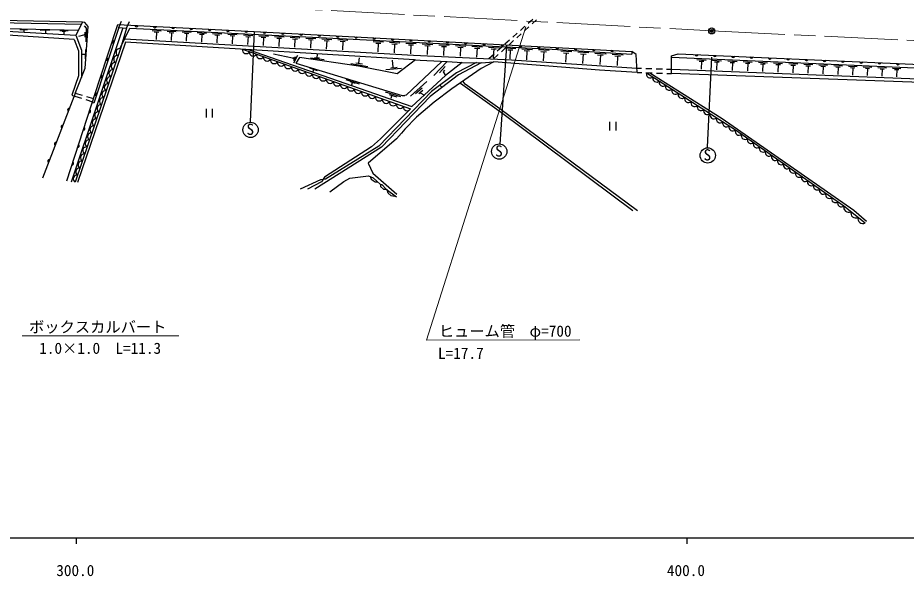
# Model space of a CAD drawing. Units: millimetres, scale not verified. Extents: x 40000 to 680000, y 20000 to 380000.
# Drawn here: x 358424 to 503916, y 198715 to 290160 of the extents above; entities that cross this region are included whole.
import ezdxf
from ezdxf.enums import TextEntityAlignment as Align

# ---------------------------------------------------------------- set-up
doc = ezdxf.new("R2010")
doc.units = ezdxf.units.MM
doc.header["$LTSCALE"] = 1000
doc.header["$PDMODE"] = 32
doc.header["$PDSIZE"] = 500
doc.linetypes.add('CHAIN', pattern=[18.5, 12, -1.5, 3.5, -1.5])
for name, color, linetype, lineweight in [('M-BGD', 7, 'Continuous', 25), ('M-BMK', 2, 'CHAIN', 13), ('M-BMK-SRVR', 3, 'Continuous', 25), ('M-STR-HTXT', 7, 'Continuous', 13), ('M-STR-STRC', 7, 'Continuous', 25), ('M-TTL-BAND', 7, 'Continuous', 25)]:
    doc.layers.add(name, color=color, linetype=linetype, lineweight=lineweight)
doc.styles.add('ＭＳ ゴシック', font='')
doc.styles.get('ＭＳ ゴシック').set_extended_font_data('MS Gothic')

msp = doc.modelspace()

# ---------------------------------------------------------------- linework, layer by layer
at = {"layer": 'M-BGD'}
for p, q in [((368839, 289069), (336931, 289674)), ((374992, 288580), (375401, 289608)), ((376256, 288458), (376707, 289563)), ((442748, 289897), (442004, 289229)), ((442655, 289165), (443397, 289836)), ((367680, 286623), (325234, 289223)), ((356686, 288421), (368373, 288144)), ((358735, 288233), (360030, 288259)), ((359416, 288247), (359416, 287884)), ((362116, 288125), (363686, 288167)), ((365310, 288080), (366662, 288083)), ((375604, 288521), (367156, 263230)), ((380415, 288103), (381880, 288030)), ((441483, 288762), (440738, 288094)), ((441395, 288024), (442137, 288695)), ((362943, 288047), (362948, 287678)), ((365976, 287893), (365969, 287522)), ((369425, 287809), (369418, 286991)), ((380770, 287865), (381503, 287828)), ((381137, 287847), (381074, 286601)), ((382872, 287980), (384351, 287906)), ((383231, 287740), (383970, 287703)), ((383601, 287721), (383538, 286464)), ((385343, 287856), (386836, 287781)), ((385705, 287614), (386452, 287576)), ((386078, 287595), (386015, 286326)), ((387828, 287732), (389335, 287656)), ((388194, 287487), (388947, 287449)), ((388570, 287468), (388506, 286187)), ((390327, 287607), (391849, 287530)), ((390696, 287359), (391457, 287321)), ((391076, 287340), (391012, 286047)), ((392840, 287481), (394376, 287404)), ((393213, 287231), (393981, 287192)), ((393597, 287212), (393531, 285906)), ((395368, 287354), (396918, 287276)), ((395744, 287102), (396519, 287063)), ((396131, 287083), (396065, 285765)), ((397155, 287923), (396478, 273107)), ((397910, 287227), (399474, 287148)), ((398289, 286972), (399072, 286933)), ((398680, 286953), (398614, 285623)), ((400466, 287098), (402045, 287019)), ((400849, 286842), (401639, 286802)), ((401244, 286822), (401176, 285480)), ((403037, 286970), (404631, 286890)), ((403423, 286711), (404220, 286671)), ((403822, 286691), (403754, 285336)), ((405622, 286840), (407231, 286759)), ((408222, 286710), (409845, 286628)), ((440217, 287626), (439473, 286959)), ((440135, 286882), (440877, 287554)), ((406012, 286579), (406816, 286538)), ((406414, 286558), (406346, 285191)), ((408616, 286446), (409427, 286405)), ((409021, 286426), (408952, 285046)), ((410837, 286579), (412475, 286497)), ((411234, 286312), (412053, 286271)), ((411643, 286292), (411574, 284899)), ((416634, 286289), (418306, 286206)), ((417040, 286017), (417876, 285976)), ((417458, 285997), (417387, 284575)), ((419297, 286156), (420985, 286072)), ((419707, 285882), (420551, 285840)), ((420129, 285861), (420057, 284426)), ((421978, 286023), (423678, 285938)), ((422391, 285747), (423240, 285704)), ((422815, 285725), (422743, 284281)), ((424674, 285888), (426379, 285803)), ((425088, 285611), (425940, 285569)), ((425514, 285590), (425442, 284141)), ((427375, 285754), (429085, 285668)), ((427790, 285476), (428645, 285433)), ((428217, 285455), (428145, 284001)), ((430081, 285619), (431796, 285533)), ((430497, 285340), (431355, 285297)), ((430926, 285319), (430853, 283861)), ((432792, 285484), (434512, 285398)), ((433209, 285204), (434069, 285161)), ((433639, 285183), (433567, 283721)), ((435509, 285348), (437234, 285262)), ((437686, 285356), (436942, 284689)), ((438473, 285553), (437372, 269466)), ((437615, 284600), (438357, 285271)), ((438952, 286491), (438207, 285824)), ((438230, 285213), (439960, 285126)), ((438875, 285741), (439617, 286412)), ((375220, 285122), (367829, 263253)), ((369381, 284148), (369011, 284154)), ((369516, 284965), (369438, 283410)), ((395204, 284998), (422725, 275223)), ((396133, 284941), (422979, 275647)), ((403391, 283524), (400302, 284196)), ((403870, 283774), (403563, 283119)), ((404228, 283992), (403589, 282739)), ((407432, 283634), (407505, 284161)), ((436420, 284221), (435547, 283438)), ((435927, 285068), (436789, 285025)), ((436269, 283381), (437097, 284130)), ((436358, 285047), (436285, 283580)), ((438649, 284932), (439515, 284888)), ((439082, 284910), (439009, 283439)), ((440954, 285077), (442694, 284990)), ((441376, 284794), (442246, 284751)), ((441811, 284772), (441737, 283293)), ((443672, 284941), (445454, 284853)), ((444104, 284652), (444996, 284607)), ((444550, 284630), (444474, 283114)), ((447333, 284740), (449140, 284627)), ((447768, 284441), (448671, 284384)), ((448220, 284413), (448123, 282877)), ((450135, 284564), (451948, 284450)), ((450571, 284264), (451478, 284207)), ((451025, 284235), (450928, 282694)), ((452943, 284388), (454763, 284273)), ((453381, 284086), (454291, 284029)), ((453836, 284057), (453739, 282510)), ((455758, 284211), (457584, 284096)), ((456197, 283908), (457110, 283850)), ((456654, 283879), (456556, 282327)), ((403578, 283639), (403464, 283368)), ((408600, 283274), (406361, 283563)), ((407851, 283520), (407033, 283599)), ((415766, 282153), (412949, 282636)), ((414876, 282543), (413792, 282738)), ((414276, 282769), (414401, 283596)), ((419924, 282090), (419807, 283198)), ((427889, 283013), (422047, 277509)), ((423233, 283267), (428736, 283013)), ((428736, 283013), (426535, 280727)), ((431191, 282843), (428482, 280727)), ((428736, 283013), (431191, 282843)), ((433562, 282843), (430260, 281150)), ((434324, 282759), (430599, 280811)), ((431191, 282843), (434324, 282759)), ((434324, 282759), (436356, 282928)), ((436356, 282928), (434324, 281827)), ((469623, 283311), (471160, 283244)), ((469997, 283063), (470766, 283030)), ((470381, 283047), (470324, 281740)), ((472001, 283690), (471323, 268958)), ((472166, 283200), (473690, 283133)), ((472537, 282955), (473299, 282921)), ((472918, 282938), (472861, 281642)), ((474695, 283090), (476206, 283024)), ((475063, 282846), (475819, 282814)), ((475441, 282830), (475385, 281546)), ((477212, 282980), (478710, 282915)), ((477577, 282739), (478326, 282706)), ((477951, 282723), (477896, 281449)), ((479716, 282871), (481201, 282806)), ((480077, 282632), (480820, 282599)), ((480449, 282616), (480394, 281353)), ((482206, 282762), (483679, 282698)), ((482565, 282525), (483301, 282493)), ((482933, 282509), (482879, 281258)), ((484684, 282654), (486144, 282591)), ((485040, 282419), (485770, 282388)), ((485405, 282403), (485351, 281163)), ((487150, 282547), (488597, 282484)), ((487502, 282314), (488225, 282282)), ((487864, 282298), (487810, 281068)), ((489602, 282440), (491037, 282377)), ((492042, 282334), (493464, 282272)), ((406204, 281943), (407468, 281553)), ((406859, 281680), (406727, 281325)), ((421242, 281841), (418684, 281615)), ((430599, 280811), (425942, 277255)), ((430260, 281150), (426196, 278102)), ((428397, 282166), (427466, 281150)), ((428313, 281573), (428059, 281319)), ((428059, 281319), (428482, 280727)), ((434324, 281827), (429498, 278525)), ((459804, 281915), (460583, 281889)), ((459835, 281212), (460595, 281187)), ((461282, 281865), (462282, 281832)), ((461295, 281164), (462294, 281131)), ((462981, 281809), (463981, 281776)), ((462994, 281108), (463993, 281075)), ((464680, 281753), (465459, 281727)), ((464693, 281052), (465452, 281027)), ((465459, 281727), (510812, 279984)), ((489951, 282209), (490669, 282178)), ((490310, 282193), (490257, 280974)), ((492388, 282105), (493099, 282074)), ((492744, 282089), (492691, 280881)), ((494469, 282228), (495879, 282166)), ((494812, 282001), (495517, 281970)), ((495165, 281986), (495112, 280788)), ((496884, 282122), (498281, 282062)), ((497224, 281898), (497923, 281867)), ((497573, 281882), (497522, 280695)), ((499286, 282018), (500671, 281957)), ((499623, 281795), (500316, 281765)), ((499969, 281780), (499918, 280603)), ((501676, 281914), (503048, 281854)), ((502010, 281693), (502696, 281663)), ((502353, 281678), (502302, 280511)), ((412143, 280042), (414333, 279366)), ((412835, 279709), (413652, 279444)), ((413194, 279501), (413069, 279137)), ((425434, 279711), (422725, 277340)), ((428482, 280727), (422979, 275647)), ((430937, 279457), (437626, 274631)), ((431699, 279287), (431361, 279711)), ((367861, 277920), (362481, 263918)), ((426196, 278102), (417560, 269127)), ((418576, 278032), (421073, 277267)), ((424672, 278610), (423571, 277679)), ((424757, 278271), (424079, 277679)), ((429498, 278525), (426619, 276324)), ((427551, 279118), (427889, 278779)), ((437372, 275223), (431699, 279287)), ((367258, 277496), (367641, 277348)), ((367641, 277348), (367757, 277312)), ((367757, 277312), (368883, 276969)), ((367817, 277807), (368994, 277463)), ((369552, 276765), (370678, 276422)), ((369665, 277267), (370842, 276924)), ((425942, 277255), (417983, 268958)), ((419216, 277618), (420480, 277228)), ((419622, 277337), (419489, 276955)), ((422047, 277509), (421793, 277425)), ((424333, 277848), (425011, 277509)), ((389251, 275236), (389251, 273836)), ((390301, 273836), (390301, 275236)), ((422725, 275223), (417814, 270313)), ((426619, 276324), (423741, 273869)), ((459893, 258544), (437372, 275223)), ((423741, 273869), (421793, 271921)), ((437626, 274631), (459131, 258629)), ((455340, 273118), (455340, 271718)), ((456390, 271718), (456390, 273118)), ((421285, 271244), (420439, 270313)), ((421793, 271921), (421285, 271244)), ((420439, 270313), (415782, 266333)), ((417814, 270313), (416375, 269043)), ((417983, 268958), (407061, 262100)), ((416375, 269043), (408670, 264047)), ((417560, 269127), (408839, 263709)), ((415782, 266333), (416544, 264725)), ((407993, 263624), (404691, 262100)), ((408839, 263709), (407993, 263624)), ((408670, 264047), (408162, 263285)), ((409517, 261677), (411803, 263370)), ((411803, 263370), (412819, 263878)), ((412819, 263878), (415867, 264301)), ((415867, 264301), (416629, 263963)), ((416205, 264047), (416290, 263709)), ((416290, 263709), (416967, 263285)), ((416544, 264725), (420523, 261253)), ((416629, 263963), (417814, 262862)), ((408162, 263285), (405876, 262100)), ((416967, 263285), (417306, 263285)), ((417814, 262862), (418068, 262862)), ((417814, 262862), (417814, 262523)), ((417814, 262523), (418322, 262100)), ((418068, 262862), (418745, 262100)), ((418322, 262100), (418745, 262100)), ((418745, 262100), (420439, 260830)), ((419084, 261423), (418915, 262015)), ((419592, 260999), (419084, 261423)), ((420439, 260830), (419592, 260999))]:
    msp.add_line(p, q, dxfattribs=at)
for points in [[(369027, 289444), (336947, 290112), (336912, 289112), (367951, 287306)], [(366450, 263444), (371822, 279933), (374797, 289043), (397155, 287923), (458981, 284652)], [(367861, 277920), (369467, 281896), (369941, 288742), (369417, 289381), (369027, 289444), (367951, 287306), (368882, 284845), (368850, 280368)], [(369270, 288850), (369598, 288464), (369563, 286205)], [(374992, 288580), (370870, 276189), (370635, 276291)], [(374992, 288580), (376256, 288458), (375220, 285122)], [(375220, 285122), (375313, 285423), (376797, 288485)], [(376797, 288485), (413359, 286653), (445933, 285029), (458993, 284207)], [(365677, 287955), (365719, 287955), (366222, 287959)], [(367680, 286623), (368393, 284739), (368347, 280679), (367258, 277496)], [(369276, 287348), (369210, 287310), (368343, 287071)], [(375927, 286688), (423251, 284048), (439272, 283253), (459804, 281915)], [(423412, 283258), (394885, 285018), (376068, 286150), (368182, 263180)], [(459835, 281212), (459706, 284137), (458981, 284652), (458993, 284207)], [(510906, 279376), (465452, 281027), (465479, 283950), (466585, 284266)], [(466585, 284266), (516112, 282081), (548214, 280269)], [(423579, 283251), (420545, 280956), (414226, 282219), (404554, 283641), (403975, 282746), (421356, 277439), (421793, 277425)], [(459835, 281212), (453682, 281558), (436356, 282928)], [(465476, 283692), (530296, 280866), (547679, 279945)], [(420533, 282005), (420361, 281989), (419534, 281919)], [(461406, 281160), (475964, 271805), (493717, 259369), (497192, 256565)], [(461944, 281143), (473772, 273657), (495327, 258666), (497416, 256841)]]:
    msp.add_lwpolyline(points, dxfattribs=at)
for centre in [(396546, 271807), (437266, 268257), (471409, 267618)]:
    msp.add_circle(centre, 1250, dxfattribs=at)
for centre, radius, start, end in [((377870, 288945), 256, 189.81371, 344.45295), ((380867, 288795), 256, 189.81371, 344.45295), ((383863, 288645), 256, 189.81371, 344.45295), ((386859, 288495), 256, 189.81371, 344.45295), ((389855, 288345), 256, 189.81371, 344.45295), ((392852, 288195), 256, 189.81371, 344.45295), ((395848, 288045), 256, 189.81371, 344.45295), ((398844, 287890), 256, 189.6517, 344.29093), ((401840, 287732), 256, 189.6517, 344.29093), ((404836, 287573), 256, 189.6517, 344.29093), ((407831, 287415), 256, 189.6517, 344.29093), ((410827, 287256), 256, 189.6517, 344.29093), ((413823, 287098), 256, 189.6517, 344.29093), ((416819, 286939), 256, 189.6517, 344.29093), ((419815, 286781), 256, 189.6517, 344.29093), ((373835, 286279), 256, 264.59388, 59.23312), ((422810, 286622), 256, 189.6517, 344.29093), ((425806, 286464), 256, 189.6517, 344.29093), ((428802, 286305), 256, 189.6517, 344.29093), ((431798, 286147), 256, 189.6517, 344.29093), ((434794, 285988), 256, 189.6517, 344.29093), ((437789, 285830), 256, 189.6517, 344.29093), ((440785, 285671), 256, 189.6517, 344.29093), ((443781, 285513), 256, 189.6517, 344.29093), ((446777, 285354), 256, 189.6517, 344.29093), ((374750, 283358), 619, 82.41265, 240.23777), ((375139, 284509), 619, 82.41265, 240.23777), ((395818, 284908), 620, 171.62054, 329.27033), ((396964, 284501), 620, 171.62054, 329.27033), ((398111, 284093), 620, 171.62054, 329.27033), ((399258, 283686), 620, 171.62054, 329.27033), ((449773, 285196), 256, 189.6517, 344.29093), ((452769, 285037), 256, 189.6517, 344.29093), ((455764, 284879), 256, 189.6517, 344.29093), ((469584, 284190), 256, 190.1547, 344.79393), ((472581, 284058), 256, 190.1547, 344.79393), ((475578, 283926), 256, 190.1547, 344.79393), ((478575, 283793), 256, 190.1547, 344.79393), ((372904, 283428), 256, 264.59388, 59.23312), ((374360, 282207), 619, 82.41265, 240.23777), ((400404, 283279), 620, 171.62054, 329.27033), ((401551, 282872), 620, 171.62054, 329.27033), ((402698, 282464), 620, 171.62054, 329.27033), ((481573, 283661), 256, 190.1547, 344.79393), ((484570, 283529), 256, 190.1547, 344.79393), ((487567, 283397), 256, 190.1547, 344.79393), ((490564, 283265), 256, 190.1547, 344.79393), ((493561, 283132), 256, 190.1547, 344.79393), ((496558, 283000), 256, 190.1547, 344.79393), ((499555, 282868), 256, 190.1547, 344.79393), ((502552, 282736), 256, 190.1547, 344.79393), ((373971, 281056), 619, 82.41265, 240.23777), ((403844, 282057), 620, 171.62054, 329.27033), ((404991, 281650), 620, 171.62054, 329.27033), ((406138, 281242), 620, 171.62054, 329.27033), ((407285, 280835), 620, 171.62054, 329.27033), ((461997, 280937), 632, 159.32666, 315.22388), ((371973, 280576), 256, 264.59388, 59.23312), ((373193, 278754), 619, 82.41265, 240.23777), ((373582, 279905), 619, 82.41265, 240.23777), ((408431, 280428), 620, 171.62054, 329.27033), ((409578, 280020), 620, 171.62054, 329.27033), ((410725, 279613), 620, 171.62054, 329.27033), ((463037, 280269), 632, 159.32666, 315.22388), ((464077, 279601), 632, 159.32666, 315.22388), ((371043, 277723), 256, 264.63744, 59.27667), ((372804, 277603), 619, 82.41265, 240.23777), ((411871, 279206), 620, 171.62054, 329.27033), ((413018, 278799), 620, 171.62054, 329.27033), ((414165, 278391), 620, 171.62054, 329.27033), ((415311, 277984), 620, 171.62054, 329.27033), ((465117, 278932), 632, 159.32666, 315.22388), ((466156, 278264), 632, 159.32666, 315.22388), ((372415, 276452), 619, 82.41265, 240.23777), ((416458, 277577), 620, 171.62054, 329.27033), ((417605, 277169), 620, 171.62054, 329.27033), ((418751, 276762), 620, 171.62054, 329.27033), ((419898, 276355), 620, 171.62054, 329.27033), ((467196, 277596), 632, 159.32666, 315.22388), ((468236, 276928), 632, 159.32666, 315.22388), ((469276, 276260), 632, 159.32666, 315.22388), ((366838, 275099), 256, 81.6632, 236.30243), ((370114, 274871), 256, 264.63744, 59.27667), ((372026, 275301), 619, 82.41265, 240.23777), ((421045, 275948), 620, 171.62054, 329.27033), ((422192, 275540), 620, 171.62054, 329.27033), ((470316, 275591), 632, 159.32666, 315.22388), ((471356, 274923), 632, 159.32666, 315.22388), ((371248, 272999), 619, 82.41265, 240.23777), ((371637, 274150), 619, 82.41265, 240.23777), ((472395, 274255), 632, 159.32666, 315.22388), ((473435, 273587), 632, 159.32666, 315.22388), ((365762, 272299), 256, 81.6632, 236.30243), ((369184, 272018), 256, 264.63744, 59.27667), ((370859, 271848), 619, 82.41265, 240.23777), ((474475, 272919), 632, 159.32666, 315.22388), ((475515, 272250), 632, 159.32666, 315.22388), ((370470, 270697), 619, 82.41265, 240.23777), ((476521, 271552), 612, 155.57338, 314.40171), ((477508, 270861), 612, 155.57338, 314.40171), ((364686, 269499), 256, 81.6632, 236.30243), ((368255, 269166), 256, 264.63744, 59.27667), ((370081, 269546), 619, 82.41265, 240.23777), ((478494, 270170), 612, 155.57338, 314.40171), ((479480, 269479), 612, 155.57338, 314.40171), ((369303, 267244), 619, 82.41265, 240.23777), ((369692, 268395), 619, 82.41265, 240.23777), ((480466, 268788), 612, 155.57338, 314.40171), ((481453, 268097), 612, 155.57338, 314.40171), ((363610, 266698), 256, 81.6632, 236.30243), ((367326, 266314), 256, 264.63744, 59.27667), ((368914, 266093), 619, 82.41265, 240.23777), ((482439, 267407), 612, 155.57338, 314.40171), ((483425, 266716), 612, 155.57338, 314.40171), ((484412, 266025), 612, 155.57338, 314.40171), ((368525, 264942), 619, 82.41265, 240.23777), ((485398, 265334), 612, 155.57338, 314.40171), ((486384, 264643), 612, 155.57338, 314.40171), ((368136, 263791), 619, 82.41265, 240.23777), ((487370, 263952), 612, 155.57338, 314.40171), ((488357, 263261), 612, 155.57338, 314.40171), ((489343, 262570), 612, 155.57338, 314.40171), ((490329, 261879), 612, 155.57338, 314.40171), ((491315, 261188), 612, 155.57338, 314.40171), ((492302, 260497), 612, 155.57338, 314.40171), ((493288, 259806), 612, 155.57338, 314.40171), ((494487, 259138), 804, 163.31759, 298.88797), ((495645, 258203), 804, 163.31759, 298.88797), ((496804, 257269), 804, 163.31759, 298.88797)]:
    msp.add_arc(centre, radius, start, end, dxfattribs=at)
at = {"layer": 'M-BMK'}
for p, q in [((372824, 293291), (472066, 288013)), ((472066, 288013), (573144, 283148))]:
    msp.add_line(p, q, dxfattribs=at)
at = {"layer": 'M-BMK-SRVR'}
msp.add_circle((472066, 288013), 500, dxfattribs=at)
msp.add_point((472066, 288013), dxfattribs=at)
at = {"layer": 'M-STR-HTXT'}
for p, q in [((441605, 288685), (425349, 237377)), ((359140, 238055), (384810, 238092)), ((425349, 237377), (450466, 237397))]:
    msp.add_line(p, q, dxfattribs=at)
at = {"layer": 'M-TTL-BAND'}
for p, q in [((40000, 205000), (579000, 205000)), ((368000, 205000), (368000, 204000)), ((468000, 205000), (468000, 204000))]:
    msp.add_line(p, q, dxfattribs=at)

# ---------------------------------------------------------------- texts
at = {"layer": 'M-BGD', "style": 'ＭＳ ゴシック'}
for p in [(395868, 270433), (436587, 266884), (470730, 266244)]:
    msp.add_text('S', height=1833, dxfattribs=at).set_placement(p, align=Align.BOTTOM_LEFT)
at = {"layer": 'M-STR-STRC', "style": 'ＭＳ ゴシック'}
for s, p in [('ボックスカルバート', (360270, 238060)), ('ヒューム管', (427363, 237379)), ('φ=700', (442232, 237391)), ('1.0×1.0\u3000L=11.3', (361941, 234580)), ('L=17.7', (427237, 233762))]:
    msp.add_text(s, height=1833, dxfattribs=at).set_placement(p, align=Align.BOTTOM_LEFT)
at = {"layer": 'M-TTL-BAND', "style": 'ＭＳ ゴシック'}
for s, p in [('300.0', (367844, 198195)), ('400.0', (467844, 198195))]:
    msp.add_text(s, height=1833, dxfattribs=at).set_placement(p, align=Align.BOTTOM_CENTER)

doc.saveas('drawing.dxf')
